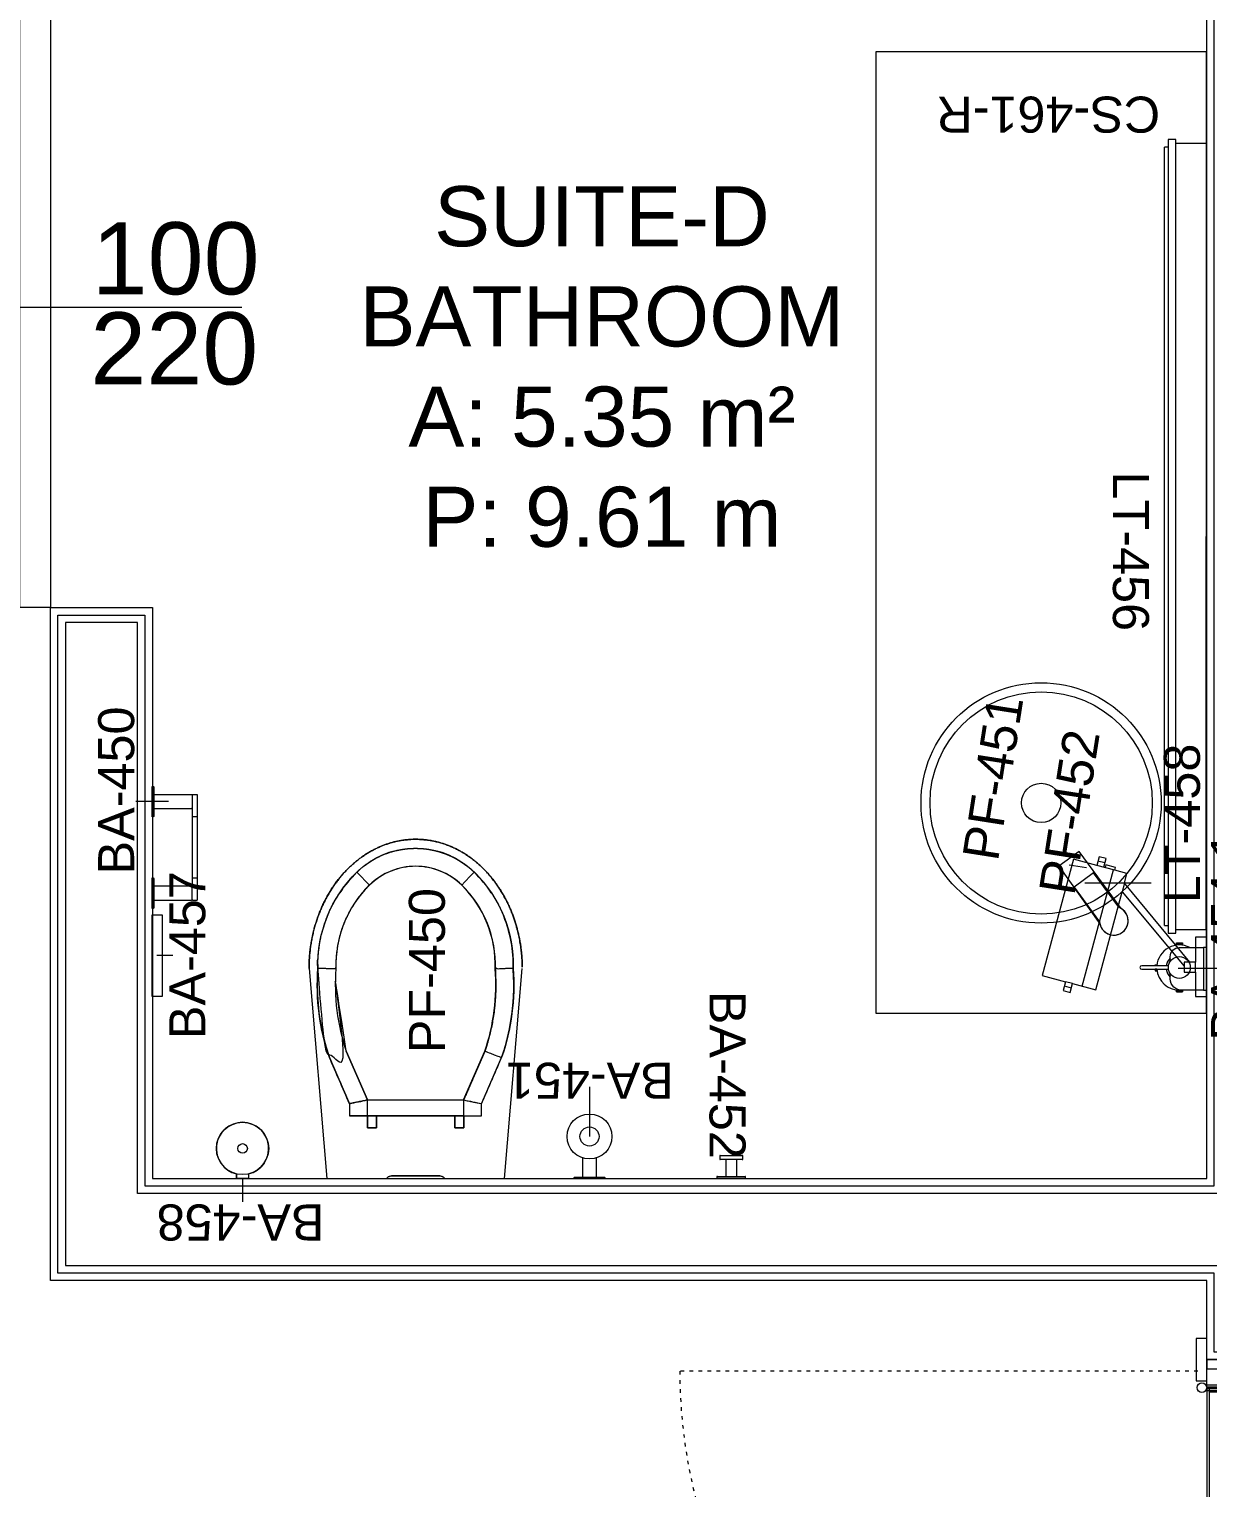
# Model space of a CAD drawing. Header units: centimetres. Extents: x 118932 to 154602, y -32682 to -23521.
# Drawn here: x 138294.2 to 138490.4, y -26284.8 to -26042.1 of the extents above; entities that cross this region are included whole.
import ezdxf

# ---------------------------------------------------------------- set-up
doc = ezdxf.new("R2010")
doc.units = ezdxf.units.CM
doc.header["$LTSCALE"] = 50
doc.header["$MEASUREMENT"] = 0
doc.linetypes.add('ACAD_ISO03W100', pattern=[30, 12, -18])
for name, color, linetype, lineweight, true_color in [('GEN_00_BL_Yazı', 7, 'Continuous', 0, 0x4f5250), ('GEN_00_BL_Ölçü Dış', 7, 'Continuous', 5, 0x766a5e), ('GEN_02_TF_Islak Hacim', 7, 'Continuous', 5, 0x007cb0), ('GEN_02_TF_Kapı', 7, 'Continuous', 9, 0x4a3526), ('GEN_02_TF_Mobilya', 7, 'Continuous', 5, 0x745e3d), ('GEN_05_ML_Ahşap', 7, 'Continuous', 9, 0x745e3d), ('GEN_05_ML_Alçıpan', 7, 'Continuous', 18, 0x008b29), ('GEN_06_GR_İnce', 7, 'Continuous', 13, 0xb0b0a9)]:
    doc.layers.add(name, color=color, linetype=linetype, lineweight=lineweight, true_color=true_color)
doc.styles.add('ARIAL', font='arial.ttf')
doc.styles.add('arial_1_18', font='arial.ttf', dxfattribs={"height": 0.2})
doc.styles.add('Arial_6', font='arial.ttf', dxfattribs={"height": 59.5325})

# ---------------------------------------------------------------- blocks, each defined once
blk = doc.blocks.new('suıte c-d duvarlar')
at = {"layer": 'GEN_05_ML_Alçıpan', "elevation": 0}
blk.add_lwpolyline([(592.75, -697.15), (592.75, -792.15), (768.25, -792.15), (768.25, -479.65), (770.75, -479.65), (770.75, -794.65), (590.25, -794.65), (590.25, -699.65), (578.25, -699.65), (578.25, -806.65), (770.75, -806.65), (770.75, -819.8), (782.75, -819.8), (782.75, -479.65), (785.25, -479.65), (785.25, -822.3), (768.25, -822.3), (768.25, -809.15), (575.75, -809.15), (575.75, -697.15)], close=True, dxfattribs=at)
blk.add_lwpolyline([(784, -479.65), (784, -821.05), (769.5, -821.05), (769.5, -807.9), (577, -807.9), (577, -698.4), (591.5, -698.4), (591.5, -793.4), (769.5, -793.4), (769.5, -479.65)], dxfattribs=at)
blk = doc.blocks.new('452 faucet')
at = {"layer": 'GEN_02_TF_Islak Hacim'}
for p, q in [((-1.94, 2.66), (-2.04, 2.66)), ((-2.04, 2.15), (-1.95, 2.15))]:
    blk.add_line(p, q, dxfattribs=at)
at = {"layer": 'GEN_02_TF_Islak Hacim', "flags": 128}
for points in [[(2.66, 1.5), (10.93, 9.85), (7.98, 12.81), (-0.43, 4.57)], [(2.77, 1.91), (7.78, 6.92), (4.95, 9.74), (-0.12, 4.67)]]:
    blk.add_lwpolyline(points, dxfattribs=at)
at = {"layer": 'GEN_02_TF_Islak Hacim'}
for start, end in [(103.2039, 349.4026), (111.0963, 172.457), (184.6196, 339.2871)]:
    blk.add_arc((0.43, 2.35), 2.38, start, end, dxfattribs=at)
blk = doc.blocks.new('pr 451 rooms sink')
at = {"layer": 'GEN_00_BL_Yazı'}
blk.add_line((-9.51, -14.12), (-9.51, -11.21), dxfattribs=at)
at = {"layer": 'GEN_02_TF_Islak Hacim'}
for radius in [20, 18.5, 3.27]:
    blk.add_circle((0, -5), radius, dxfattribs=at)
blk.add_blockref('452 faucet', (-17.93, -22.35))
at = {"layer": 'GEN_00_BL_Yazı', "char_height": 6, "width": 26.0709, "attachment_point": 1, "style": 'Arial_6'}
for s, insert in [('PF-451', (-10.85, 6.59)), ('PF-452', (-14.51, -6.87))]:
    blk.add_mtext(s, dxfattribs=dict(at, insert=insert))
blk = doc.blocks.new('RIGHT-CS-461')
at = {"layer": 'GEN_02_TF_Islak Hacim'}
blk.add_lwpolyline([(0, 55), (0, 0), (160, 0), (160, 55)], close=True, dxfattribs=at)
at = {"rotation": 171.0916592728378}
blk.add_blockref('pr 451 rooms sink', (124.23, 22.56), dxfattribs=at)
at = {"layer": 'GEN_00_BL_Yazı', "insert": (13.46, 47.32), "char_height": 6, "width": 27.0133, "attachment_point": 1, "rotation": 270, "style": 'Arial_6'}
blk.add_mtext('CS-461-R', dxfattribs=at)
blk = doc.blocks.new('Electric_Mirror-radiance - LT-456 ELETRIC MIRROR-13669292-TYPE D')
at = {"layer": 'GEN_02_TF_Mobilya'}
for p, q in [((660.4, 63.5), (-660.4, 63.5)), ((-660.4, 63.5), (-660.4, 50.8)), ((-660.4, 50.8), (660.4, 50.8)), ((-654.1, 50.8), (-654.1, 0)), ((-647.7, 69.8), (647.7, 69.8)), ((-647.7, 69.8), (-647.7, 63.5)), ((647.7, 63.5), (647.7, 69.8)), ((654, 50.8), (654, 0)), ((660.4, 50.8), (660.4, 63.5)), ((-654.1, 0), (654, 0))]:
    blk.add_line(p, q, dxfattribs=at)
at = {"layer": 'GEN_00_BL_Yazı', "insert": (107.9, 156.4), "char_height": 60, "width": 265.421, "attachment_point": 7, "rotation": 180.0026, "style": 'Arial_6'}
blk.add_mtext('LT-456', dxfattribs=at)
blk = doc.blocks.new('Accessory-Tissue_Holder-KOHLER-Composed-K-73147 - BA-450 TOILET PAPER HOLDER-14820997-TYPE GxL')
at = {"layer": 'GEN_00_BL_Yazı'}
blk.add_line((-51986.7, -5251.1), (-51986.7, -5197.1), dxfattribs=at)
at = {"layer": 'GEN_02_TF_Islak Hacim', "lineweight": 13}
for p, q in [((-52113.8, -5290.7), (-52113.8, -5299.6)), ((-52012.2, -5299.6), (-52012.2, -5290.7))]:
    blk.add_line(p, q, dxfattribs=at)
for points in [[(-52113.8, -5224.2), (-52113.8, -5225.9, -0.414214), (-52114.6, -5226.7), (-52128.5, -5226.7), (-52149.8, -5226.7), (-52163.8, -5226.7, -0.414214), (-52164.6, -5225.9), (-52164.6, -5224.2), (-52113.8, -5224.2)], [(-51961.4, -5224.2), (-51961.4, -5225.9, -0.414214), (-51962.2, -5226.7), (-51976.1, -5226.7), (-51997.4, -5226.7), (-52011.4, -5226.7, -0.414214), (-52012.2, -5225.9), (-52012.2, -5224.2), (-51961.4, -5224.2)], [(-51976.2, -5290.7, 0.414214), (-51975.3, -5289.9), (-51975.3, -5227.5, 0.414214), (-51976.1, -5226.7), (-51997.4, -5226.7, 0.414214), (-51998.2, -5227.5), (-51998.2, -5289.9, 0.414214), (-51997.4, -5290.7)], [(-52149.8, -5290.7, 0.414214), (-52150.6, -5291.5), (-52150.6, -5298.8, 0.414214), (-52149.8, -5299.6), (-51976.2, -5299.6, 0.414214), (-51975.3, -5298.8), (-51975.3, -5291.5, 0.414214), (-51976.2, -5290.7), (-51997.4, -5290.7), (-52128.6, -5290.7)]]:
    blk.add_lwpolyline(points, format="xyb", dxfattribs=at)
blk.add_lwpolyline([(-52149.8, -5226.7, 0.414214), (-52150.6, -5227.5), (-52150.6, -5289.9, 0.414214), (-52149.8, -5290.7), (-52128.6, -5290.7, 0.414214), (-52127.7, -5289.9), (-52127.7, -5227.5, 0.414214), (-52128.5, -5226.7), (-52149.8, -5226.7)], format="xyb", close=True, dxfattribs=at)
at = {"layer": 'GEN_00_BL_Yazı', "insert": (-52108.1, -5134.2), "char_height": 60, "width": 265.421, "attachment_point": 1, "style": 'Arial_6'}
blk.add_mtext('BA-450', dxfattribs=at)
blk = doc.blocks.new('Escobillero-pared_Tres-Max-tres_13463624 - BA-458 TOILET BRUSH HOLDER-14820998-TYPE J')
at = {"layer": 'GEN_00_BL_Yazı'}
blk.add_line((0, 50), (0, 88.6), dxfattribs=at)
at = {"layer": 'GEN_02_TF_Islak Hacim'}
for p, q in [((-10, 42.3), (-10, 50)), ((-10, 50), (10, 50)), ((10, 50), (-10, 50)), ((-10, 42.3), (-10, 50)), ((10, 50), (10, 42.3)), ((10, 42.3), (10, 50))]:
    blk.add_line(p, q, dxfattribs=at)
for radius in [43.5, 8]:
    blk.add_circle((0, 0), radius, dxfattribs=at)
blk.add_arc((0, 0), 43.5, 103.2903, 76.7097, dxfattribs=at)
at = {"layer": 'GEN_00_BL_Yazı', "insert": (143, 153.2), "char_height": 60, "width": 265.421, "attachment_point": 3, "style": 'Arial_6'}
blk.add_mtext('BA-458', dxfattribs=at)
blk = doc.blocks.new('Accessory-Tissue_Holder-KOHLER-Composed-K-73148 - BA-451 SPARE TP-14820996-TYPE GxL')
at = {"layer": 'GEN_00_BL_Yazı'}
blk.add_line((-52678, -5376.6), (-52678.1, -5294), dxfattribs=at)
at = {"layer": 'GEN_02_TF_Islak Hacim'}
blk.add_lwpolyline([(-52653.4, -5226.7), (-52667.2, -5226.7), (-52688.8, -5226.7), (-52702.6, -5226.7, -0.414214), (-52703.4, -5225.8), (-52703.4, -5224.2), (-52652.6, -5224.2), (-52652.6, -5225.8, -0.414214)], format="xyb", close=True, dxfattribs=at)
for points in [[(-52688.8, -5226.7, 0.414214), (-52689.4, -5227.3), (-52689.4, -5258.6)], [(-52666.5, -5258.6), (-52666.5, -5227.3, 0.414214), (-52667.2, -5226.7)]]:
    blk.add_lwpolyline(points, format="xyb", dxfattribs=at)
for radius in [37.3, 15.9]:
    blk.add_circle((-52678, -5294.1), radius, dxfattribs=at)
at = {"layer": 'GEN_00_BL_Yazı', "insert": (-52538.9, -5356.8), "char_height": 60, "width": 265.421, "attachment_point": 3, "style": 'Arial_6'}
blk.add_mtext('BA-451', dxfattribs=at)
blk = doc.blocks.new('makeup mirror 16__hcr07922_rfa - LT-458 SHAVING MIRROR-14453733-TYPE J')
at = {"layer": 'GEN_00_BL_Yazı'}
blk.add_line((48117.6, 10856), (48007.7, 10856), dxfattribs=at)
at = {"layer": 'GEN_02_TF_Islak Hacim'}
for p, q in [((47933.7, 11045.1), (47915.6, 11045.1)), ((47915.6, 11045.1), (47915.6, 10946.6)), ((47933.6, 11005.1), (47933.7, 11045.1)), ((48099.6, 11034.3), (48055.8, 10870.9)), ((48122.1, 11028.3), (48070.2, 10834.5)), ((48138.4, 11023.9), (48099.6, 11034.3)), ((48142.1, 11038.5), (48138.4, 11023.9)), ((48138.4, 11023.9), (48150, 11020.8)), ((48140.3, 11031.2), (48151.9, 11028.1)), ((48153.7, 11035.3), (48142.1, 11038.5)), ((48150, 11020.8), (48153.7, 11035.3)), ((48188.9, 11010.4), (48150, 11020.8)), ((47952.7, 11005.1), (47933.6, 11005.1)), ((47933.6, 11005.1), (47933.6, 10988)), ((47952.7, 10995), (47952.7, 11005.1)), ((48137, 10816.6), (48188.9, 11010.4)), ((47933.6, 10946.6), (47933.6, 10988)), ((47933.6, 10988), (47942.9, 10988)), ((47942.9, 10988), (48052, 10856.8)), ((47942.9, 10988), (47952.6, 10988)), ((47952.6, 10988), (47952.7, 10995)), ((48055.8, 10870.9), (47952.7, 10995)), ((47915.6, 10946.6), (47933.6, 10946.6)), ((48052, 10856.8), (48047.7, 10840.4)), ((48052, 10856.8), (48055.8, 10870.9)), ((48047.7, 10840.4), (48067.8, 10835.2)), ((48067.8, 10835.2), (48066.6, 10830.7)), ((48066.6, 10830.7), (48083.1, 10826.3)), ((48067.8, 10835.2), (48098.1, 10827.1)), ((48086.5, 10830.2), (48082.5, 10815.9)), ((48083.1, 10826.3), (48084.3, 10830.7)), ((48084.3, 10830.7), (48086.5, 10830.2)), ((48094.1, 10812.8), (48098.1, 10827.1)), ((48098.1, 10827.1), (48137, 10816.6)), ((48082.5, 10815.9), (48094.1, 10812.8)), ((48084.6, 10823.1), (48096.2, 10820))]:
    blk.add_line(p, q, dxfattribs=at)
at = {"layer": 'GEN_00_BL_Yazı', "insert": (47986.3, 10890.1), "char_height": 60, "width": 251.286, "attachment_point": 1, "rotation": 270, "style": 'Arial_6'}
blk.add_mtext('LT-458', dxfattribs=at)
blk = doc.blocks.new('Soap Dispenser - Trio - BA-454 SOAP DISPENSER -single-14380691-TYPE J')
at = {"layer": 'GEN_00_BL_Yazı'}
blk.add_line((1.1, -47.1), (1.1, 22.9), dxfattribs=at)
at = {"layer": 'GEN_02_TF_Islak Hacim', "flags": 128}
for points in [[(37.9, -5), (37.9, 0), (-33.1, 0), (-33.1, -5)], [(-38.5, -39.5), (-38.5, -49.5), (-40.9, -49.5), (-40.9, -39.5)], [(40.5, -49.5), (40.5, -39.5), (37.9, -39.5), (37.9, -49.5)], [(40.3, -39.5), (40.3, -49.5), (38.6, -49.5), (38.6, -39.5)], [(-4.4, -84.9), (-4.4, -83), (-3, -83), (-3, -84.9)], [(5.6, -84.9), (5.6, -83), (3, -83), (3, -84.9)]]:
    blk.add_lwpolyline(points, close=True, dxfattribs=at)
for points in [[(-9.8, -60.2), (-17.9, -60.2, -0.414214), (-33.1, -45), (-33.1, -5)], [(37.9, -5), (37.9, -40.2, -0.39688), (19.1, -60.2), (9.9, -60.2)], [(-3, -62.6), (-3, -102.6), (-3, -102.8), (-3, -103), (-3, -103.2), (-3, -103.4), (-3, -103.6), (-3, -103.8), (-3, -104), (-3, -104.2), (-3, -104.4), (-3, -104.5), (-3, -104.7), (-3, -104.9), (-3, -105.1), (-3, -105.2), (-3, -105.4), (-3, -105.6), (-3, -105.7), (-3, -105.9), (-3, -106), (-3, -106.2), (-3, -106.3), (-3, -106.4), (-3, -106.6), (-3, -106.7), (-3, -106.8), (-3, -106.9), (-3, -107), (-3, -107.1), (-3, -107.2), (-3, -107.6, 1), (3, -107.6), (3, -107.6), (3, -107.6), (3, -107.6), (3, -107.5), (3, -107.5), (3, -107.4), (3, -107.4), (3, -107.3), (3, -107.3), (3, -107.2), (3, -107.1), (3, -107), (3, -106.9), (3, -106.8), (3, -106.7), (3, -106.6), (3, -106.5), (3, -106.4), (3, -106.2), (3, -106.1), (3, -105.9), (3, -105.8), (3, -105.6), (3, -105.5), (3, -105.3), (3, -105.1), (3, -104.9), (3, -104.8), (3, -104.6), (3, -104.4), (3, -104.2), (3, -104), (3, -103.8), (3, -103.6), (3, -103.4), (3, -103.2), (3, -103), (3, -102.8), (3, -102.6), (3, -102.6), (3, -62.6)]]:
    blk.add_lwpolyline(points, format="xyb", dxfattribs=at)
for points in [[(-37.2, -49.5), (-40.9, -49.5), (-40.9, -39.5), (-37.1, -39.5)], [(-3, -82.3), (-3, -85), (-4.4, -85), (-4.4, -82.2)], [(3, -82.3), (3, -85), (5.6, -85), (5.6, -82)]]:
    blk.add_lwpolyline(points, dxfattribs=at)
at = {"layer": 'GEN_02_TF_Islak Hacim'}
blk.add_circle((0, -45), 18.2, dxfattribs=at)
for radius, start, end in [(37.5, 152.0898, 265.4435), (37.5, 274.5565, 1.1736), (22, 224.0164, 262.212), (22, 277.788, 316.0936)]:
    blk.add_arc((0, -45), radius, start, end, dxfattribs=at)
at = {"layer": 'GEN_00_BL_Yazı', "insert": (122.2, 7.7), "char_height": 60, "width": 331.384, "attachment_point": 1, "rotation": 180, "style": 'Arial_6'}
blk.add_mtext('BA-454.1', dxfattribs=at)
blk = doc.blocks.new('sanitary bag dispenser - BA-457 BAG DISPENSER-14823600-TYPE J')
at = {"layer": 'GEN_00_BL_Yazı'}
blk.add_line((145, -37.4), (145, -10.5), dxfattribs=at)
at = {"layer": 'GEN_02_TF_Islak Hacim'}
blk.add_lwpolyline([(213, -3), (213, -19.4), (77, -19.4), (77, -3)], close=True, dxfattribs=at)
at = {"layer": 'GEN_00_BL_Yazı', "insert": (5.9, -31.4), "char_height": 60, "width": 265.421, "attachment_point": 1, "style": 'Arial_6'}
blk.add_mtext('BA-457', dxfattribs=at)
blk = doc.blocks.new('Robe_Hook - BA-452 ROBE HOOK-13695885-TYPE GxL')
at = {"layer": 'GEN_02_TF_Islak Hacim', "lineweight": 13}
for p, q in [((-23.8, 0), (-23.8, -3.2)), ((-23.8, 0), (23.8, 0)), ((-23, 0), (-23.8, 0)), ((-23.8, -3.2), (-23, -3.2)), ((23.8, -3.2), (-23.8, -3.2)), ((-9.2, -3.2), (-9.2, -31.9)), ((9.2, -31.9), (9.2, -3.2)), ((23.8, 0), (23, 0)), ((23, -3.2), (23.8, -3.2)), ((23.8, -3.2), (23.8, 0)), ((-19.1, -31.9), (-19.1, -38.1)), ((-19.1, -31.9), (19, -31.9)), ((-18.4, -31.9), (-19.1, -31.9)), ((-19.1, -38.1), (-18.4, -38.1)), ((19, -38.1), (-19.1, -38.1)), ((19, -31.9), (18.4, -31.9)), ((18.4, -38.1), (19, -38.1)), ((19, -38.1), (19, -31.9))]:
    blk.add_line(p, q, dxfattribs=at)
at = {"layer": 'GEN_00_BL_Yazı', "insert": (-23.9, -312.3), "char_height": 60, "width": 132.711, "attachment_point": 1, "rotation": 90, "style": 'Arial_6'}
blk.add_mtext('BA-452', dxfattribs=at)
blk = doc.blocks.new('Toilet_wall_hung_6505 - PF-450 TOILET-12873441-TYPE GxL')
at = {"layer": 'GEN_02_TF_Islak Hacim'}
for p, q in [((-91.8, 508.9), (-95.2, 512.3)), ((91.4, 508.9), (94.8, 512.3)), ((-177.5, 355), (-148, 5.5)), ((-177.5, 355), (-148, 5.5)), ((148, 5.5), (177.5, 355)), ((148, 5.5), (177.5, 355)), ((-80.2, 136.2), (-115.5, 217.5)), ((-115.5, 217.5), (-80.2, 136.2)), ((-80.2, 136.2), (-115.5, 217.5)), ((79.8, 136.2), (115.2, 217.5)), ((109.8, 130), (143.1, 206.7)), ((109.8, 130), (143.1, 206.7)), ((-110.2, 130), (-110.2, 110)), ((-110.2, 130), (-110.2, 110)), ((-80.2, 136.2), (79.8, 136.2)), ((-80.2, 110), (-80.2, 136.2)), ((109.8, 110), (109.8, 130)), ((109.8, 110), (109.8, 130)), ((-110.2, 110), (109.8, 110)), ((-80.2, 110), (-110.2, 110)), ((-65.2, 90), (-80.2, 90)), ((80.2, 90), (65.2, 90)), ((-148, 5.5), (148, 5.5))]:
    blk.add_line(p, q, dxfattribs=at)
at = {"layer": 'GEN_02_TF_Islak Hacim', "flags": 128}
blk.add_lwpolyline([(-143.5, 206.7, -0.102893), (-162.7, 355, -0.208147), (-98, 515.2, -0.407287), (97.6, 515.2, -0.208147), (162.3, 355, -0.102893), (143.1, 206.7), (147.7, 220.6), (151.6, 234.8), (155, 249.1), (157.9, 263.5), (160.1, 278), (161.8, 292.6), (162.9, 307.2), (163.3, 321.9), (163.3, 336.6), (162.6, 351.3), (162.3, 355, 0.103003), (146.6, 441.8)], format="xyb", dxfattribs=at)
at = {"layer": 'GEN_02_TF_Islak Hacim'}
for points in [[(76.6, 493.8, 0.195174), (0, 525, 0.196091), (-77, 493.7, 0.210216), (-132.7, 354.3)], [(-95.2, 512.3), (-98, 515.2, 0.051366), (-126.3, 481)], [(80.2, 136.2), (115.5, 217.5, 0.103229), (132.7, 354.3, 0.210216), (77, 493.7, 0.198067), (0, 525, 0.198067), (-77, 493.7), (-82.4, 499.3), (-91.8, 508.9)], [(125.9, 481, 0.051366), (97.6, 515.2), (94.8, 512.3)], [(132.3, 354.3, 0.210348), (76.6, 493.8), (82, 499.3), (91.4, 508.9)]]:
    blk.add_lwpolyline(points, format="xyb", dxfattribs=at)
at = {"layer": 'GEN_02_TF_Islak Hacim', "flags": 128}
blk.add_lwpolyline([(-162.7, 355), (-163.5, 340.3), (-163.8, 325.6), (-163.4, 311), (-162.5, 296.3), (-161, 281.7), (-158.9, 267.1), (-156.2, 252.7), (-152.9, 238.4), (-149.1, 224.2), (-144.7, 210.2), (-143.5, 206.7), (-110.2, 130), (-110.2, 110)], dxfattribs=at)
at = {"layer": 'GEN_02_TF_Islak Hacim'}
for points in [[(-65.2, 110), (-65.2, 90), (-80.2, 90), (-80.2, 110), (-80.2, 90), (-65.2, 90)], [(80.2, 110), (80.2, 90), (65.2, 90), (65.2, 110), (65.2, 90), (80.2, 90)]]:
    blk.add_lwpolyline(points, close=True, dxfattribs=at)
for centre, radius, start, end in [((-0.2, 415), 140, 104.7131, 119.5056), ((-0.2, 415), 140, 60.4414, 75.181), ((-0.2, 415), 110, 45.7018, 134.2982), ((53.7, 360.8), 186.5, 134.5053, 181.9918), ((-54.1, 360.8), 186.5, 358.0082, 45.4947), ((203.5, 326.9), 337.3, 175.3479, 198.9228), ((-203.9, 326.9), 337.3, 341.0772, 4.6521)]:
    blk.add_arc(centre, radius, start, end, dxfattribs=at)
for points, weights, knots in [([(-177.5, 355), (-177.5, 433.7), (-145, 501.8), (-88.7, 541.2), (-32.5, 580.5), (32.5, 580.5), (88.8, 541.2), (145, 501.8), (177.5, 433.7), (177.5, 355), (177.5, 371.1), (174.5, 403.2), (161.3, 449.1), (139.9, 490.2), (111.6, 524.5), (77.7, 550.3), (39.8, 566.4), (13.3, 570), (0, 570), (-13.3, 570), (-39.8, 566.4), (-77.7, 550.3), (-111.6, 524.5), (-139.9, 490.2), (-161.3, 449.1), (-174.5, 403.2), (-177.5, 371.1), (-177.5, 355)], [1, 0.910683602523, 0.910683602523, 1, 0.910683602523, 0.910683602523, 1, 0.910683602523, 0.910683602523, 1, 1, 1, 1, 1, 1, 1, 1, 1, 1, 1, 1, 1, 1, 1, 1, 1, 1, 1], [0, 0, 0, 0, 1.047198, 1.047198, 1.047198, 2.094395, 2.094395, 2.094395, 3.141593, 3.141593, 3.141593, 3.28445, 3.427307, 3.570164, 3.713021, 3.855878, 3.998736, 4.141593, 4.141593, 4.141593, 4.28445, 4.427307, 4.570164, 4.713021, 4.855878, 4.998736, 5.141593, 5.141593, 5.141593, 5.141593]), ([(-115.5, 217.5), (-130.6, 261.6), (-136.4, 307.8), (-132.7, 354.3), (-136.4, 307.8), (-130.6, 261.6), (-115.5, 217.5), (-117.6, 216.7), (-121.8, 215.1), (-129.8, 212), (-137.3, 209.1), (-142.5, 207.1), (-143.5, 206.7), (-143.5, 206.7), (-160.1, 254.4), (-166.6, 304.6), (-162.7, 355), (-162.7, 356.5), (-162.7, 358), (-162.8, 359.6), (-162.7, 362.5), (-162.7, 365.3), (-162.6, 368.2), (-162.5, 371.1), (-162.3, 374), (-162.2, 376.9), (-161.9, 379.7), (-161.6, 382.6), (-161.4, 385.5), (-161, 388.4), (-160.6, 391.2), (-160.2, 394.1), (-159.7, 396.9), (-159.2, 399.8), (-158.7, 402.6), (-158.1, 405.4), (-157.5, 408.2), (-156.8, 411.1), (-156.1, 413.8), (-155.4, 416.6), (-154.7, 419.4), (-153.8, 422.2), (-153, 425), (-152.2, 427.7), (-151.2, 430.4), (-150.3, 433.2), (-149.3, 435.9), (-148.3, 438.6), (-147.2, 441.3), (-146.1, 444), (-145, 446.6), (-143.8, 449.2), (-142.7, 451.9), (-141.4, 454.5), (-140.1, 457.1), (-138.9, 459.7), (-137.5, 462.2), (-136.1, 464.7), (-134.7, 467.3), (-133.3, 469.8), (-131.8, 472.2), (-130.3, 474.7), (-128.8, 477.1), (-127.2, 479.6), (-125.6, 482), (-124, 484.4), (-122.3, 486.7), (-120.6, 489.1), (-118.9, 491.4), (-117.1, 493.6), (-115.4, 495.9), (-113.5, 498.2), (-111.7, 500.4), (-109.8, 502.6), (-107.9, 504.7), (-106, 506.9), (-104, 509), (-102, 511.1), (-100, 513.1), (-98, 515.2), (-97.5, 515.7), (-97, 516.1), (-96.5, 516.6), (-95.1, 517.9), (-93.7, 519.1), (-92.4, 520.4), (-90.9, 521.6), (-89.5, 522.8), (-88.1, 524), (-86.6, 525.1), (-85.1, 526.3), (-83.6, 527.4), (-82.1, 528.5), (-80.6, 529.6), (-79.1, 530.7), (-77.5, 531.7), (-76, 532.7), (-74.4, 533.7), (-72.8, 534.7), (-71.2, 535.6), (-69.6, 536.6), (-67.9, 537.5), (-66.3, 538.4), (-64.7, 539.3), (-63, 540.1), (-61.3, 540.9), (-59.6, 541.7), (-57.9, 542.5), (-56.2, 543.3), (-54.5, 544), (-52.8, 544.7), (-51.1, 545.4), (-49.3, 546.1), (-47.6, 546.7), (-45.8, 547.3), (-44, 548), (-42.3, 548.5), (-40.5, 549.1), (-38.7, 549.6), (-36.9, 550.1), (-35.1, 550.6), (-33.3, 551), (-31.5, 551.4), (-29.6, 551.8), (-27.8, 552.2), (-26, 552.6), (-24.1, 552.9), (-22.3, 553.2), (-20.5, 553.5), (-18.6, 553.8), (-16.8, 554), (-14.9, 554.2), (-13, 554.4), (-11.2, 554.6), (-9.3, 554.7), (-7.5, 554.8), (-5.6, 554.9), (-3.7, 554.9), (-1.9, 555), (0, 555), (0.5, 555), (1.1, 555), (1.6, 555), (3.5, 554.9), (5.4, 554.9), (7.2, 554.8), (9.1, 554.7), (11, 554.5), (12.8, 554.4), (14.7, 554.2), (16.5, 554), (18.4, 553.8), (20.2, 553.5), (22.1, 553.2), (23.9, 552.9), (25.8, 552.5), (27.6, 552.2), (29.4, 551.8), (31.2, 551.4), (33.1, 551), (34.9, 550.5), (36.7, 550), (38.5, 549.5), (40.3, 549), (42, 548.5), (43.8, 547.9), (45.6, 547.3), (47.3, 546.7), (49.1, 546), (50.8, 545.4), (52.6, 544.7), (54.3, 543.9), (56, 543.2), (57.7, 542.4), (59.4, 541.7), (61.1, 540.9), (62.8, 540), (64.4, 539.2), (66.1, 538.3), (67.7, 537.4), (69.3, 536.5), (71, 535.6), (72.5, 534.6), (74.1, 533.6), (75.7, 532.6), (77.3, 531.6), (78.8, 530.5), (80.4, 529.5), (81.9, 528.4), (83.4, 527.3), (84.9, 526.2), (86.3, 525), (87.8, 523.9), (89.3, 522.7), (90.7, 521.5), (92.1, 520.3), (93.5, 519), (94.9, 517.8), (96.2, 516.5), (97.6, 515.2), (98.7, 514.1), (99.7, 513), (100.8, 512), (102.8, 509.9), (104.8, 507.8), (106.7, 505.6), (108.6, 503.5), (110.5, 501.3), (112.4, 499.1), (114.2, 496.8), (116, 494.6), (117.8, 492.3), (119.5, 490), (121.2, 487.7), (122.9, 485.4), (124.5, 483), (126.1, 480.6), (127.8, 478.2), (129.3, 475.7), (130.8, 473.3), (132.3, 470.8), (133.7, 468.3), (135.1, 465.8), (136.6, 463.3), (137.9, 460.7), (139.2, 458.1), (140.5, 455.6), (141.7, 452.9), (142.9, 450.3), (144.1, 447.7), (145.3, 445), (146.4, 442.4), (147.5, 439.7), (148.5, 437), (149.5, 434.3), (150.5, 431.6), (151.4, 428.8), (152.2, 426.1), (153.1, 423.4), (153.9, 420.6), (154.7, 417.8), (155.5, 415), (156.1, 412.2), (156.8, 409.4), (157.5, 406.6), (158, 403.8), (158.6, 400.9), (159.1, 398.1), (159.6, 395.2), (160, 392.4), (160.5, 389.5), (160.8, 386.7), (161.1, 383.8), (161.4, 380.9), (161.7, 378.1), (161.9, 375.2), (162.1, 372.3), (162.2, 369.4), (162.3, 366.5), (162.4, 363.7), (162.3, 360.8), (162.3, 357.9), (162.3, 355)], [1, 0.985941487209, 0.985941487209, 1, 0.985941483871, 0.985941483871, 1, 1, 1, 1, 1, 1, 1, 1, 0.986032014241, 0.986032014241, 1, 1, 1, 1, 1, 1, 1, 1, 1, 1, 1, 1, 1, 1, 1, 1, 1, 1, 1, 1, 1, 1, 1, 1, 1, 1, 1, 1, 1, 1, 1, 1, 1, 1, 1, 1, 1, 1, 1, 1, 1, 1, 1, 1, 1, 1, 1, 1, 1, 1, 1, 1, 1, 1, 1, 1, 1, 1, 1, 1, 1, 1, 1, 1, 1, 1, 1, 1, 1, 1, 1, 1, 1, 1, 1, 1, 1, 1, 1, 1, 1, 1, 1, 1, 1, 1, 1, 1, 1, 1, 1, 1, 1, 1, 1, 1, 1, 1, 1, 1, 1, 1, 1, 1, 1, 1, 1, 1, 1, 1, 1, 1, 1, 1, 1, 1, 1, 1, 1, 1, 1, 1, 1, 1, 1, 1, 1, 1, 1, 1, 1, 1, 1, 1, 1, 1, 1, 1, 1, 1, 1, 1, 1, 1, 1, 1, 1, 1, 1, 1, 1, 1, 1, 1, 1, 1, 1, 1, 1, 1, 1, 1, 1, 1, 1, 1, 1, 1, 1, 1, 1, 1, 1, 1, 1, 1, 1, 1, 1, 1, 1, 1, 1, 1, 1, 1, 1, 1, 1, 1, 1, 1, 1, 1, 1, 1, 1, 1, 1, 1, 1, 1, 1, 1, 1, 1, 1, 1, 1, 1, 1, 1, 1, 1, 1, 1, 1, 1, 1, 1, 1, 1, 1, 1, 1, 1, 1, 1, 1, 1, 1, 1, 1, 1, 1, 1, 1, 1, 1, 1, 1, 1, 1, 1, 1, 1, 1], [0, 0, 0, 0, 0.411459, 0.411459, 0.411459, 0.822918, 0.822918, 0.822918, 0.965775, 1.108632, 1.394346, 1.608632, 1.822918, 1.822918, 1.822918, 2.233045, 2.233045, 2.233045, 3.233045, 3.233045, 3.233045, 4.233045, 4.233045, 4.233045, 5.233045, 5.233045, 5.233045, 6.233045, 6.233045, 6.233045, 7.233045, 7.233045, 7.233045, 8.233045, 8.233045, 8.233045, 9.233045, 9.233045, 9.233045, 10.233045, 10.233045, 10.233045, 11.233045, 11.233045, 11.233045, 12.233045, 12.233045, 12.233045, 13.233045, 13.233045, 13.233045, 14.233045, 14.233045, 14.233045, 15.233045, 15.233045, 15.233045, 16.233045, 16.233045, 16.233045, 17.233045, 17.233045, 17.233045, 18.233045, 18.233045, 18.233045, 19.233045, 19.233045, 19.233045, 20.233045, 20.233045, 20.233045, 21.233045, 21.233045, 21.233045, 22.233045, 22.233045, 22.233045, 23.233045, 23.233045, 23.233045, 24.233045, 24.233045, 24.233045, 25.233045, 25.233045, 25.233045, 26.233045, 26.233045, 26.233045, 27.233045, 27.233045, 27.233045, 28.233045, 28.233045, 28.233045, 29.233045, 29.233045, 29.233045, 30.233045, 30.233045, 30.233045, 31.233045, 31.233045, 31.233045, 32.233045, 32.233045, 32.233045, 33.233045, 33.233045, 33.233045, 34.233045, 34.233045, 34.233045, 35.233045, 35.233045, 35.233045, 36.233045, 36.233045, 36.233045, 37.233045, 37.233045, 37.233045, 38.233045, 38.233045, 38.233045, 39.233045, 39.233045, 39.233045, 40.233045, 40.233045, 40.233045, 41.233045, 41.233045, 41.233045, 42.233045, 42.233045, 42.233045, 43.233045, 43.233045, 43.233045, 44.233045, 44.233045, 44.233045, 45.233045, 45.233045, 45.233045, 46.233045, 46.233045, 46.233045, 47.233045, 47.233045, 47.233045, 48.233045, 48.233045, 48.233045, 49.233045, 49.233045, 49.233045, 50.233045, 50.233045, 50.233045, 51.233045, 51.233045, 51.233045, 52.233045, 52.233045, 52.233045, 53.233045, 53.233045, 53.233045, 54.233045, 54.233045, 54.233045, 55.233045, 55.233045, 55.233045, 56.233045, 56.233045, 56.233045, 57.233045, 57.233045, 57.233045, 58.233045, 58.233045, 58.233045, 59.233045, 59.233045, 59.233045, 60.233045, 60.233045, 60.233045, 61.233045, 61.233045, 61.233045, 62.233045, 62.233045, 62.233045, 63.233045, 63.233045, 63.233045, 64.233045, 64.233045, 64.233045, 65.233045, 65.233045, 65.233045, 66.233045, 66.233045, 66.233045, 67.233045, 67.233045, 67.233045, 68.233045, 68.233045, 68.233045, 69.233045, 69.233045, 69.233045, 70.233045, 70.233045, 70.233045, 71.233045, 71.233045, 71.233045, 72.233045, 72.233045, 72.233045, 73.233045, 73.233045, 73.233045, 74.233045, 74.233045, 74.233045, 75.233045, 75.233045, 75.233045, 76.233045, 76.233045, 76.233045, 77.233045, 77.233045, 77.233045, 78.233045, 78.233045, 78.233045, 79.233045, 79.233045, 79.233045, 80.233045, 80.233045, 80.233045, 81.233045, 81.233045, 81.233045, 82.233045, 82.233045, 82.233045, 83.233045, 83.233045, 83.233045, 84.233045, 84.233045, 84.233045, 84.233045]), ([(-77, 493.8), (-114.8, 456.6), (-134.5, 407.3), (-132.7, 354.3), (-136, 354.4), (-142.7, 354.5), (-152.7, 354.8), (-160.6, 354.9), (-162.7, 355), (-162.7, 355), (-163.1, 369.8), (-162, 384.6), (-159.3, 399.2)], [1, 0.943504881062, 0.943504881062, 1, 1, 1, 1, 1, 1, 1, 0.996491355806, 0.996491355806, 1], [0, 0, 0, 0, 0.8293, 0.8293, 0.8293, 1.043586, 1.257872, 1.543586, 1.8293, 1.8293, 1.8293, 2.034582, 2.034582, 2.034582, 2.034582]), ([(162.3, 355), (166.2, 304.6), (159.7, 254.4), (143.1, 206.7), (132, 181.1), (120.9, 155.6), (109.8, 130), (109.8, 123.3), (109.8, 116.7), (109.8, 110), (99.8, 110), (89.8, 110), (79.8, 110), (79.8, 118.7), (79.8, 127.5), (79.8, 136.2), (91.6, 163.3), (103.4, 190.4), (115.2, 217.5), (130.3, 261.6), (136, 307.8), (132.3, 354.3), (135.6, 354.3), (142.3, 354.5), (152.3, 354.8), (160.2, 354.9), (162.3, 355), (162.3, 355)], [1, 0.986032014241, 0.986032014241, 1, 1, 1, 1, 1, 1, 1, 1, 1, 1, 1, 1, 1, 1, 1, 1, 0.985941483871, 0.985941483871, 1, 1, 1, 1, 1, 1, 1], [0, 0, 0, 0, 0.410127, 0.410127, 0.410127, 1.410127, 1.410127, 1.410127, 2.410127, 2.410127, 2.410127, 3.410127, 3.410127, 3.410127, 4.410127, 4.410127, 4.410127, 5.410127, 5.410127, 5.410127, 5.821586, 5.821586, 5.821586, 6.035872, 6.250158, 6.535872, 6.821586, 6.821586, 6.821586, 6.821586])]:
    blk.add_rational_spline(points, weights, degree=3, knots=knots, dxfattribs=at)
for points, knots in [([(-80.2, 136.2), (-82.8, 135.7), (-88, 134.6), (-95.4, 133.1), (-101.7, 131.8), (-108.1, 130.4), (-110.2, 130), (-110.2, 130), (-121.3, 155.6), (-132.4, 181.1), (-143.5, 206.7), (-132.4, 181.1), (-121.3, 155.6), (-110.2, 130), (-100.2, 132.1), (-90.2, 134.2), (-80.2, 136.2), (-26.9, 136.2), (26.5, 136.2), (79.8, 136.2), (79.8, 127.5), (79.8, 118.7), (79.8, 110), (26.5, 110), (-26.9, 110), (-80.2, 110), (-80.2, 118.7), (-80.2, 127.5), (-80.2, 136.2), (-26.9, 136.2), (26.5, 136.2), (79.8, 136.2), (89.8, 134.2), (99.9, 132.2), (109.9, 130.2)], [0, 0, 0, 0, 0.166667, 0.333333, 0.5, 0.666667, 1, 1, 1, 2, 2, 2, 3, 3, 3, 4, 4, 4, 5, 5, 5, 6, 6, 6, 7, 7, 7, 8, 8, 8, 9, 9, 9, 10, 10, 10, 10]), ([(115.2, 217.5), (118.3, 216.3), (124.6, 213.9), (133.9, 210.3), (141.2, 207.4), (143.1, 206.7), (143.1, 206.7)], [-1, -1, -1, -1, -0.785714, -0.571429, -0.285714, 0, 0, 0, 0]), ([(79.8, 136.2), (82.4, 135.7), (87.7, 134.6), (95, 133.1), (101.3, 131.8), (107.7, 130.4), (109.8, 130), (109.8, 130)], [0, 0, 0, 0, 0.166667, 0.333333, 0.5, 0.666667, 1, 1, 1, 1]), ([(-48.3, 5.5), (-48.2, 5.7), (-47.9, 6.1), (-47.5, 6.6), (-46.9, 7.2), (-46.1, 8), (-45.2, 8.6), (-44.4, 9), (-43.6, 9.3), (-42.2, 9.8), (-40.9, 10), (-40, 10), (-13.3, 10), (13.3, 10), (40, 10), (13.3, 10), (-13.3, 10), (-40, 10), (-13.3, 10), (13.3, 10), (40, 10), (40.9, 10), (42.2, 9.8), (43.8, 9.3), (44.8, 8.8), (45.6, 8.3), (46.3, 7.8), (46.9, 7.2), (47.5, 6.6), (47.9, 6.1), (48.2, 5.7), (48.3, 5.5)], [0, 0, 0, 0, 0.043096, 0.084763, 0.12643, 0.209763, 0.293096, 0.334763, 0.37643, 0.459763, 0.62643, 0.62643, 0.62643, 1.62643, 1.62643, 1.62643, 2.62643, 2.62643, 2.62643, 3.62643, 3.62643, 3.62643, 3.793096, 3.87643, 3.959763, 4.00143, 4.043096, 4.12643, 4.168096, 4.209763, 4.25286, 4.25286, 4.25286, 4.25286])]:
    blk.add_open_spline(points, degree=3, knots=knots, dxfattribs=at)
at = {"layer": 'GEN_00_BL_Yazı', "insert": (49.5, 214), "char_height": 60, "width": 260.709, "attachment_point": 7, "rotation": 90, "style": 'Arial_6'}
blk.add_mtext('PF-450', dxfattribs=at)
blk = doc.blocks.new('LEVEL 0 ISLAK HACİM')
at = {"rotation": 270}
blk.add_blockref('RIGHT-CS-461', (-1920.94, 360.52, 0), dxfattribs=at)
for name, p, xscale, yscale, zscale, rotation in [('Electric_Mirror-radiance - LT-456 ELETRIC MIRROR-13669292-TYPE D', (-1865.94, 279.88, 0), 0.09999999999999487, 0.09999999999999487, 0.09999999999999487, 89.99741538323607), ('Accessory-Tissue_Holder-KOHLER-Composed-K-73147 - BA-450 TOILET PAPER HOLDER-14820997-TYPE GxL', (-2563.85, 5434.42, 0), 0.1000000000000034, 0.1000000000000034, 0.1000000000000034, 90), ('makeup mirror 16__hcr07922_rfa - LT-458 SHAVING MIRROR-14453733-TYPE J', (2925.62, 1307.84, 0), 0.1, 0.1, 0.1, 180.0000000005002), ('Soap Dispenser - Trio - BA-454 SOAP DISPENSER -single-14380691-TYPE J', (-1865.94, 208.13, 0), 0.1000000000000001, 0.1000000000000001, 0.1000000000000001, 270), ('sanitary bag dispenser - BA-457 BAG DISPENSER-14823600-TYPE J', (-2041.73, 195.62, 0), 0.1000000000000033, 0.1000000000000033, 0.1000000000000033, 90), ('Robe_Hook - BA-452 ROBE HOOK-13695885-TYPE GxL', (-1945.04, 173.02, 0), 0.1, 0.1, 0.1, 180), ('Accessory-Tissue_Holder-KOHLER-Composed-K-73148 - BA-451 SPARE TP-14820996-TYPE GxL', (-7236.43, -349.4, 0), 0.1000000000000001, 0.1000000000000001, 0.1000000000000001, 180), ('Escobillero-pared_Tres-Max-tres_13463624 - BA-458 TOILET BRUSH HOLDER-14820998-TYPE J', (-2026.39, 178.02, 0), 0.1, 0.1, 0.1, 180)]:
    blk.add_blockref(name, p, dxfattribs=dict(xscale=xscale, yscale=yscale, zscale=zscale, rotation=rotation))
at = {"xscale": 0.1, "yscale": 0.1, "zscale": 0.1}
blk.add_blockref('Toilet_wall_hung_6505 - PF-450 TOILET-12873441-TYPE GxL', (-1997.57, 172.47, 0), dxfattribs=at)
blk = doc.blocks.new('RD06-3M')
at = {"layer": 'GEN_02_TF_Kapı'}
for p, q in [((-85.5, 0), (-90, 0)), ((-85.5, 0), (-85.5, -17)), ((-4.8, 0), (-85.2, 0)), ((-85.2, -5.2), (-85.2, 0)), ((-78.07, 0), (-78.07, -5.2, 0)), ((-77.07, 0), (-77.07, -5.2, 0)), ((-45.7, 0), (-45.7, -5.2, 0)), ((-44.31, 0), (-44.31, -5.2, 0)), ((-5.1, 0.14), (-5.1, -3)), ((-4.8, 0.01), (-4.8, -3)), ((-4.8, -5.2), (-4.8, 0)), ((-4.5, 0.01), (-4.5, -3)), ((-4.5, 0), (-4.5, -17)), ((-4.5, 0), (0, 0)), ((-4.2, 0.14), (-4.2, -3)), ((-86.2, -2.73), (-85.2, -2.06)), ((-85.8, -1.47), (-85.8, -2.46)), ((-85.7, -1.47), (-85.8, -1.47)), ((-85.18, -2.6), (-85.5, -2.26)), ((-85.18, -2.6), (-85.5, -2.26)), ((-4.8, -0.4), (-85.2, -0.4)), ((-85.2, -2.06), (-85.2, -3.11)), ((-85.2, -2.54), (-85.2, -2.12)), ((-85.18, -2.1), (-84.82, -2.1)), ((-85.18, -2.54), (-85.18, -2.12)), ((-85.18, -2.12), (-84.82, -2.12)), ((-85.07, -2.12), (-85.07, -3.08)), ((-84.82, -2.12), (-84.82, -3.08)), ((-84.8, -2.12), (-84.8, -3.08)), ((-84.6, -4.8), (-84.6, -0.4)), ((-5.4, -4.8), (-5.4, -0.4)), ((-5.2, -2.12), (-5.2, -3.08)), ((-4.82, -2.1), (-5.18, -2.1)), ((-4.93, -2.12), (-4.93, -3.08)), ((-4.82, -2.6), (-4.5, -2.26)), ((-4.82, -2.6), (-4.5, -2.26)), ((-4.8, -2.54), (-4.8, -2.12)), ((-86.2, -2.99), (-86.2, -2.73)), ((-86.2, -2.99), (-85.2, -3.11)), ((-85.8, -3.04), (-85.8, -3.69)), ((-85.8, -3.69), (-85.7, -3.69)), ((-85.18, -2.6), (-85.5, -3.01)), ((-85.18, -2.54), (-85.2, -2.54)), ((-85.2, -2.55), (-85.18, -2.55)), ((-85.2, -2.65), (-85.2, -2.55)), ((-85.2, -2.65), (-85.18, -2.65)), ((-85.2, -3.08), (-85.2, -2.66)), ((-85.18, -2.66), (-85.2, -2.66)), ((-85.2, -3.11), (-85.2, -2.99)), ((-4.8, -4.8), (-85.2, -4.8)), ((-85.18, -2.45), (-85.18, -2.55)), ((-85.18, -2.45), (-85.07, -2.45)), ((-85.18, -2.65), (-85.18, -2.55)), ((-85.18, -2.65), (-85.18, -2.75)), ((-85.18, -3.08), (-85.18, -2.66)), ((-85.18, -2.75), (-85.07, -2.75)), ((-84.82, -3.08), (-85.18, -3.08)), ((-84.82, -3.1), (-85.18, -3.1)), ((-85.07, -2.45), (-85.07, -2.75)), ((-5.18, -3.1), (-4.82, -3.1)), ((-5.1, -3), (-4.8, -3)), ((-4.82, -2.45), (-4.93, -2.45)), ((-4.93, -2.45), (-4.93, -2.75)), ((-4.82, -2.75), (-4.93, -2.75)), ((-4.82, -2.45), (-4.82, -2.55)), ((-4.8, -2.55), (-4.82, -2.55)), ((-4.82, -2.65), (-4.82, -2.55)), ((-4.82, -2.6), (-4.5, -3.01)), ((-4.82, -2.65), (-4.82, -2.75)), ((-4.8, -2.65), (-4.82, -2.65)), ((-4.8, -2.65), (-4.8, -2.55)), ((-4.8, -3.08), (-4.8, -2.66)), ((-4.5, -3), (-4.2, -3)), ((-84.3, -5.4), (-85.5, -5.4)), ((-85.2, -5.2), (-4.8, -5.2)), ((-84.3, -5.4), (-84.3, -17)), ((-44.41, -5.2), (-45.6, -5.2)), ((-5.7, -5.4), (-5.7, -17)), ((-5.7, -5.4), (-4.5, -5.4)), ((-86.5, -15.5), (-86.9, -15.5)), ((-86.9, -15.5), (-86.9, -17)), ((-86.5, -17), (-86.5, -15.5)), ((-3.5, -17), (-3.5, -15.5)), ((-3.5, -15.5), (-3.1, -15.5)), ((-3.1, -15.5), (-3.1, -17)), ((-84.3, -17), (-86.5, -17)), ((-5.7, -17), (-3.5, -17)), ((-3.1, -17), (0, -17))]:
    blk.add_line(p, q, dxfattribs=at)
at = {"layer": 'GEN_02_TF_Kapı', "linetype": 'ACAD_ISO03W100', "ltscale": 0.001}
blk.add_lwpolyline([(-1.89, 1.5), (-1.89, 87.72, 0.414214), (-88.11, 1.5)], format="xyb", dxfattribs=at)
at = {"layer": 'GEN_02_TF_Kapı'}
for points in [[(-86.5, 0), (-93.5, 0), (-93.5, 1.75), (-86.5, 1.75)], [(-88.5, 0), (-90, 0), (-90, -17), (-88.5, -17)], [(-77.97, 0), (-78.07, 0), (-78.07, -5.2), (-77.97, -5.2)], [(-78.07, 0), (-77.97, 0), (-77.97, -5.2), (-78.07, -5.2)], [(-77.17, -5.2), (-77.97, -5.2), (-77.97, 0), (-77.17, 0)], [(-77.17, 0), (-77.07, 0), (-77.07, -5.2), (-77.17, -5.2)], [(-77.07, 0), (-77.17, 0), (-77.17, -5.2), (-77.07, -5.2)], [(-46, 0), (-44, 0), (-44, 0.2), (-44.4, 0.3), (-45.6, 0.3), (-46, 0.2)], [(-45.6, 0), (-45.7, 0), (-45.7, -5.2), (-45.6, -5.2)], [(-45.6, -5.2), (-44.4, -5.2), (-44.4, 0), (-45.6, 0)], [(-44.41, 0), (-44.31, 0), (-44.31, -5.2), (-44.41, -5.2)], [(-3.5, 0), (3.5, 0), (3.5, 1.75), (-3.5, 1.75)], [(0, 0), (-1.5, 0), (-1.5, -17), (0, -17)], [(-85.7, -3.69), (-85.5, -3.69), (-85.5, -1.47), (-85.7, -1.47)], [(-85.2, -3.47), (-85, -3.47), (-85, -1.55), (-85.2, -1.55)], [(-76.25, -1.95), (-85.1, -1.95), (-85.1, -3.47), (-76.25, -3.47)], [(-76.35, -2.05), (-85, -2.05), (-85, -3.37), (-76.35, -3.37)], [(-46.01, -5.4), (-44.01, -5.4), (-44.01, -5.2), (-46.01, -5.2)]]:
    blk.add_lwpolyline(points, close=True, dxfattribs=at)
for points in [[(-4.8, -2.54), (-4.82, -2.54), (-4.82, -2.12), (-5.18, -2.12), (-5.18, -3.08), (-4.82, -3.08), (-4.82, -2.66), (-4.8, -2.66)], [(-86.9, -17), (-93.5, -17), (-93.5, -18.75), (-86.5, -18.75), (-86.5, -17)], [(-3.1, -17), (3.5, -17), (3.5, -18.75), (-3.5, -18.75), (-3.5, -17)]]:
    blk.add_lwpolyline(points, dxfattribs=at)
blk.add_circle((-4.65, 0.8), 0.8, dxfattribs=at)
for centre, start, end in [((-85.18, -2.12), 91.5433, 178.4567), ((-84.82, -2.12), 1.5433, 88.4567), ((-5.18, -2.12), 91.5433, 178.4567), ((-4.82, -2.12), 1.5433, 88.4567), ((-85.18, -3.08), 181.5433, 268.4567), ((-84.82, -3.08), 271.5433, 358.4567), ((-5.18, -3.08), 181.5433, 268.4567), ((-4.82, -3.08), 271.5433, 358.4567)]:
    blk.add_arc(centre, 0.0206, start, end, dxfattribs=at)
at = {"layer": 'GEN_05_ML_Ahşap'}
blk.add_lwpolyline([(-45, -9.96), (-45, 33.75)], dxfattribs=at)
blk.add_lwpolyline([(-81.33, -29.96), (-8.67, -29.96), (-8.67, -9.96), (-81.33, -9.96)], close=True, dxfattribs=at)
at = {"layer": 'GEN_00_BL_Yazı', "char_height": 12, "attachment_point": 7, "rotation": 90, "style": 'arial_1_18'}
for s, insert in [('\\A1;220', (-31.95, 7.12)), ('\\A1;90', (-46.95, 15.9))]:
    blk.add_mtext_dynamic_manual_height_columns(s, width=3542.6897, gutter_width=1875, heights=[387.79], dxfattribs=dict(at, insert=insert))
at = {"layer": 'GEN_00_BL_Yazı', "insert": (-78.71, -26.42), "char_height": 12, "attachment_point": 7, "style": 'arial_1_18'}
blk.add_mtext_dynamic_manual_height_columns('\\A1;RD06-3M', width=3542.6897, gutter_width=1875, heights=[387.79], dxfattribs=at)
blk = doc.blocks.new('RD24')
at = {"layer": 'GEN_05_ML_Ahşap'}
blk.add_lwpolyline([(-50, -11.68), (-50, 31.88)], dxfattribs=at)
for points in [[(0, 0), (0, -5.07), (-100, -5.07), (-100, 0)], [(-72.5, -31.68), (-27.5, -31.68), (-27.5, -11.68), (-72.5, -11.68)]]:
    blk.add_lwpolyline(points, close=True, dxfattribs=at)
at = {"layer": 'GEN_00_BL_Yazı', "char_height": 12, "attachment_point": 7, "rotation": 90, "style": 'arial_1_18'}
for s, insert in [('\\A1;\\pxt1;100', (-51.95, 6.86)), ('\\A1;220', (-36.95, 6.64))]:
    blk.add_mtext_dynamic_manual_height_columns(s, width=3542.6897, gutter_width=1875, heights=[387.79], dxfattribs=dict(at, insert=insert))
at = {"layer": 'GEN_00_BL_Yazı', "insert": (-69.08, -28.13), "char_height": 12, "attachment_point": 7, "style": 'arial_1_18'}
blk.add_mtext_dynamic_manual_height_columns('\\A1;RD24', width=3542.6897, gutter_width=1875, heights=[387.79], dxfattribs=at)
blk = doc.blocks.new('level 0 c blok suite kapılar')
at = {"color": 1}
for name, p, rotation in [('RD24', (280.77, -892.31), 270), ('RD06-3M', (473.27, -1017.47), 90)]:
    blk.add_blockref(name, p, dxfattribs=dict(at, rotation=rotation))
blk = doc.blocks.new('level 0 kapı')
at = {"color": 1}
blk.add_blockref('level 0 c blok suite kapılar', (4072.68, 4419.49, 0), dxfattribs=at)
blk = doc.blocks.new('TEFRISLI MAHAL LEVEL 0 D BLOK')
at = {"layer": 'GEN_00_BL_Yazı', "transparency": 33554687, "insert": (-879.26, 418.09, 0), "char_height": 10, "attachment_point": 2, "style": 'ARIAL'}
blk.add_mtext('\\pxqc;SUITE-D\\PBATHROOM\\P\\pq*;A: 5.35 m²\\P\\pqc;P: 9.61 m', dxfattribs=at)

msp = doc.modelspace()

# ---------------------------------------------------------------- block references
msp.add_blockref('suıte c-d duvarlar', (137721.97, -25441.19, 0))

# ---------------------------------------------------------------- next in the draw order: block references
msp.add_blockref('LEVEL 0 ISLAK HACİM', (140356.1, -26406.37, 0))

# ---------------------------------------------------------------- next in the draw order: block references
at = {"layer": 'GEN_00_BL_Ölçü Dış'}
msp.add_blockref('TEFRISLI MAHAL LEVEL 0 D BLOK', (139268.8, -26486.31), dxfattribs=at)
at = {"layer": 'GEN_06_GR_İnce'}
msp.add_blockref('level 0 kapı', (133944.27, -29665.52), dxfattribs=at)

doc.saveas('drawing.dxf')
